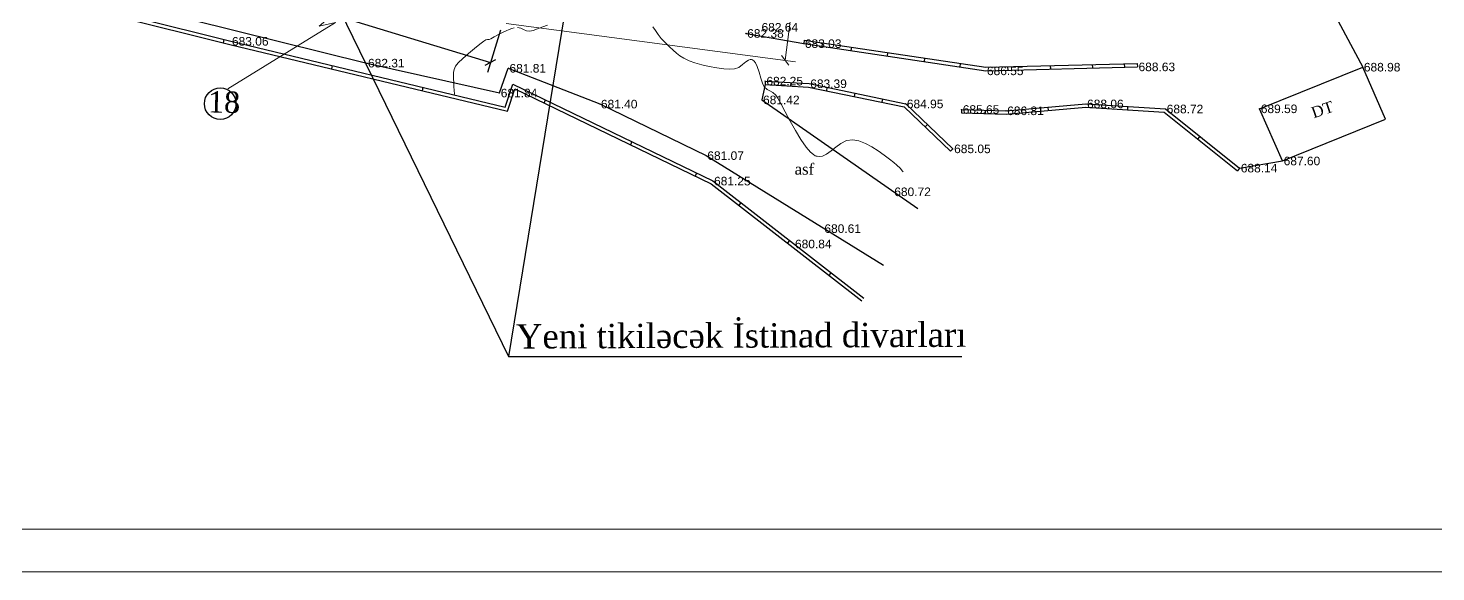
# Model space of a CAD drawing. Header units: feet. Extents: x 3381 to 682707, y 675186 to 4374675.
# Drawn here: x 682388.2 to 682552.7, y 4372954.1 to 4373017.6 of the extents above; entities that cross this region are included whole.
import ezdxf

# ---------------------------------------------------------------- set-up
doc = ezdxf.new("R2010")
doc.units = ezdxf.units.FT
doc.header["$MEASUREMENT"] = 0
doc.header["$PDMODE"] = 34
doc.header["$PDSIZE"] = 0.01
doc.linetypes.add('DUZ', pattern=[0])
doc.layers.get('0').update_dxf_attribs({"linetype": 'CONTINUOUS'})
doc.layers.get('Defpoints').update_dxf_attribs({"linetype": 'CONTINUOUS'})
for name, color, linetype in [('0_Point_Height', 2, 'CONTINUOUS'), ('0_Point_Point', 7, 'CONTINUOUS'), ('Layer8', 7, 'CONTINUOUS'), ('Yazilar', 7, 'CONTINUOUS')]:
    doc.layers.add(name, color=color, linetype=linetype)
doc.layers.add('HORIZANTAL', color=24, linetype='CONTINUOUS', lineweight=13)
doc.layers.add('rabit xt', color=7, linetype='CONTINUOUS', lineweight=13)
doc.styles.get("Standard").update_dxf_attribs({"font": 'arial.ttf', "height": 1.5})
doc.styles.add('style5', font='arialazlat.ttf', dxfattribs={"height": 400})
doc.dimstyles.new('ISO-25', dxfattribs={"dimtxt": 1.5, "dimasz": 1, "dimexe": 1.25, "dimexo": 0.625, "dimtad": 1, "dimtxsty": 'Standard', "dimblk": 'OBLIQUE', "dimcen": 2.5, "dimadec": 0, "dimazin": 0, "dimtfac": 1, "dimtmove": 0, "dimatfit": 3, "dimldrblk": 'OBLIQUE', "dimfxl": 1, "dimarcsym": 0})

# ---------------------------------------------------------------- blocks, each defined once
blk = doc.blocks.new('_Oblique')
at = {"color": 0, "linetype": 'ByBlock', "lineweight": -2}
blk.add_line((-0.5, -0.5), (0.5, 0.5), dxfattribs=at)
blk = doc.blocks.new('*D40')
at = {"color": 0, "lineweight": -2, "transparency": 16777216}
for p, q in [((682351.4, 4373045.34), (682349.88, 4373040.38)), ((682350.25, 4373041.57), (682442.25, 4373013.57)), ((682443.4, 4373017.34), (682441.88, 4373012.38))]:
    blk.add_line(p, q, dxfattribs=at)
at = {"layer": 'Defpoints', "color": 0, "lineweight": 30, "transparency": 16777216}
for p in [(682351.58, 4373045.94), (682443.58, 4373017.94), (682442.25, 4373013.57)]:
    blk.add_point(p, dxfattribs=at)
at = {"color": 0, "lineweight": -2, "transparency": 16777216}
for p, rotation in [((682350.25, 4373041.57), 163.072486935853), ((682442.25, 4373013.57), 343.072486935853)]:
    blk.add_blockref('_Oblique', p, dxfattribs=dict(at, rotation=rotation))
at = {"color": 0, "lineweight": 18, "transparency": 16777216, "insert": (682396.69, 4373029.03), "char_height": 1.5, "attachment_point": 5, "rotation": 343.0725}
blk.add_mtext('96,17', dxfattribs=at)

msp = doc.modelspace()

# ---------------------------------------------------------------- linework, layer by layer
at = {"color": 7, "lineweight": 18}
for p, q in [((682481.688, 4373052.101, -716.5), (682476.65, 4373013.818, -716.5)), ((682444.079, 4373018.104, -716.5), (682477.89, 4373013.655, -716.5))]:
    msp.add_line(p, q, dxfattribs=at)
at = {"color": 1, "lineweight": 25}
for p, q in [((682455.527, 4373047.527, -716.5), (682444.342, 4372979.22)), ((682422.438, 4373024.165, -716.5), (682444.342, 4372979.22)), ((682444.342, 4372979.22), (682497.288, 4372979.22))]:
    msp.add_line(p, q, dxfattribs=at)
at = {"linetype": 'Continuous'}
for p, q in [((682536.724, 4373026.87, -27.108), (682544.14, 4373013.027, -27.516)), ((682411.095, 4373016.248, -716.5), (682411.015, 4373015.856, -716.5)), ((682478.892, 4373016.172, -33.465), (682478.833, 4373015.776, -33.465)), ((682478.833, 4373015.776, -33.465), (682500.102, 4373012.595, -29.954)), ((682478.892, 4373016.172, -33.465), (682500.126, 4373012.996, -29.96)), ((682481.018, 4373015.854, -716.5), (682480.961, 4373015.458, -716.5)), ((682484.403, 4373015.348, -716.5), (682484.352, 4373014.951, -716.5)), ((682488.612, 4373014.718, -716.5), (682488.597, 4373014.316, -716.5)), ((682423.758, 4373013.2, -716.5), (682423.677, 4373012.808, -716.5)), ((682492.938, 4373014.071, -716.5), (682492.906, 4373013.671, -716.5)), ((682497.101, 4373013.449, -716.5), (682497.055, 4373013.051, -716.5)), ((682500.102, 4373012.595, -29.954), (682517.816, 4373013.059, -27.867)), ((682500.126, 4373012.996, -29.95), (682517.805, 4373013.459, -27.867)), ((682502.643, 4373013.062, -716.5), (682502.669, 4373012.663, -716.5)), ((682507.622, 4373013.192, -716.5), (682507.652, 4373012.793, -716.5)), ((682512.547, 4373013.321, -716.5), (682512.583, 4373012.922, -716.5)), ((682516.275, 4373013.419, -716.5), (682516.303, 4373013.02, -716.5)), ((682517.805, 4373013.459, -27.867), (682517.816, 4373013.059, -27.867)), ((682474.341, 4373011.395, -34.247), (682474.317, 4373010.996, -34.247)), ((682474.341, 4373011.395, -34.247), (682479.464, 4373011.091, -33.113)), ((682532.101, 4373008.163, -26.906), (682544.14, 4373013.027, -27.516)), ((682546.811, 4373006.933, -29.506), (682544.14, 4373013.027, -27.516)), ((682434.329, 4373010.661, -716.5), (682434.249, 4373010.269, -716.5)), ((682474.317, 4373010.996, -34.247), (682479.411, 4373010.694, -33.119)), ((682477.322, 4373011.218, -716.5), (682477.298, 4373010.819, -716.5)), ((682479.411, 4373010.694, -33.109), (682490.553, 4373008.367, -31.563)), ((682479.464, 4373011.091, -33.113), (682490.746, 4373008.735, -31.548)), ((682481.553, 4373010.655, -716.5), (682481.489, 4373010.26, -716.5)), ((682484.798, 4373009.977, -716.5), (682484.727, 4373009.584, -716.5)), ((682448.641, 4373009.202, -716.5), (682448.493, 4373008.83, -716.5)), ((682488.031, 4373009.302, -716.5), (682487.957, 4373008.909, -716.5)), ((682490.553, 4373008.367, -31.547), (682495.994, 4373003.195, -31.448)), ((682490.746, 4373008.735, -31.548), (682496.27, 4373003.485, -31.448)), ((682502.47, 4373007.931, -29.689), (682511.805, 4373008.732, -28.437)), ((682502.504, 4373007.533, -29.689), (682511.809, 4373008.331, -28.441)), ((682507.348, 4373008.35, -716.5), (682507.39, 4373007.952, -716.5)), ((682511.805, 4373008.732, -28.437), (682521.109, 4373008.14, -27.785)), ((682511.809, 4373008.331, -28.435), (682520.958, 4373007.749, -27.794)), ((682516.674, 4373008.422, -716.5), (682516.669, 4373008.022, -716.5)), ((682521.109, 4373008.14, -27.785), (682529.763, 4373001.235, -28.364)), ((682534.772, 4373002.069, -28.896), (682532.101, 4373008.163, -26.906)), ((682497.279, 4373008.083, -30.851), (682497.267, 4373007.684, -30.851)), ((682497.267, 4373007.684, -30.851), (682502.504, 4373007.533, -29.689)), ((682497.279, 4373008.083, -30.851), (682502.47, 4373007.931, -29.689)), ((682500.02, 4373008.003, -716.5), (682500.018, 4373007.604, -716.5)), ((682520.958, 4373007.749, -27.792), (682529.513, 4373000.923, -28.364)), ((682534.772, 4373002.069, -28.896), (682546.811, 4373006.933, -29.506)), ((682493.298, 4373006.31, -716.5), (682493.014, 4373006.028, -716.5)), ((682525.094, 4373004.961, -716.5), (682524.864, 4373004.633, -716.5)), ((682458.734, 4373004.315, -716.5), (682458.587, 4373003.942, -716.5)), ((682496.27, 4373003.485, -31.448), (682495.994, 4373003.195, -31.448)), ((682529.763, 4373001.235, -28.364), (682534.772, 4373002.069, -28.896)), ((682466.318, 4373000.642, -716.5), (682466.163, 4373000.273, -716.5)), ((682529.763, 4373001.235, -28.364), (682529.513, 4373000.923, -28.364)), ((682471.476, 4372997.198, -716.5), (682471.261, 4372996.859, -716.5)), ((682477.162, 4372992.79, -419.898), (682476.944, 4372992.453, -419.898)), ((682482.017, 4372989.027, -35.78), (682481.807, 4372988.684, -35.78))]:
    msp.add_line(p, q, dxfattribs=at)
at = {"color": 30, "linetype": 'Continuous'}
for p, q in [((682472.093, 4373016.965, -34.116), (682478.833, 4373015.776, -33.465)), ((682474.317, 4373010.996, -34.247), (682473.947, 4373009.206, -35.081)), ((682473.947, 4373009.206, -35.081), (682492.164, 4372996.496, -716.5))]:
    msp.add_line(p, q, dxfattribs=at)
at = {"color": 30, "linetype": 'Continuous', "elevation": -32.273}
msp.add_lwpolyline([(682310.011, 4373042.601), (682333.967, 4373037.019), (682356.097, 4373031.263), (682375.036, 4373026.689), (682386.834, 4373023.691), (682427.792, 4373013.498), (682443.304, 4373010.005), (682444.32, 4373012.896), (682455.002, 4373008.714), (682467.437, 4373002.694), (682488.151, 4372989.891)], dxfattribs=at)
at = {"linetype": 'Continuous', "elevation": -32.145}
for points in [[(682333.641, 4373035.012), (682356.914, 4373029.365), (682411.805, 4373015.659), (682444.23, 4373007.872), (682445.098, 4373010.474), (682468.012, 4372999.378), (682485.626, 4372985.723)], [(682333.705, 4373035.408), (682357.01, 4373029.753), (682411.9, 4373016.047), (682443.967, 4373008.347), (682444.863, 4373011.032), (682468.224, 4372999.719), (682485.872, 4372986.039)]]:
    msp.add_lwpolyline(points, dxfattribs=at)
at = {"color": 7, "lineweight": 20, "elevation": -716.5}
msp.add_lwpolyline([(682427.75, 4373022.549), (682422.228, 4373017.822), (682424.131, 4373018.235), (682411.543, 4373010.471)], dxfattribs=at)
at = {"color": 7, "linetype": 'DUZ', "lineweight": 25}
msp.add_circle((682410.659, 4373008.744, 8943.688), 1.846, dxfattribs=at)
at = {"layer": '0_Point_Point'}
for p in [(682472.093, 4373016.965, -34.116), (682411.9, 4373016.047, -33.444), (682478.833, 4373015.776, -33.465), (682427.792, 4373013.498, -34.187), (682517.816, 4373013.059, -27.867), (682544.14, 4373013.027, -27.516), (682444.32, 4373012.896, -34.686), (682474.341, 4373011.395, -34.247), (682500.102, 4373012.595, -29.954), (682443.304, 4373010.005, -34.665), (682479.464, 4373011.091, -33.113), (682455.002, 4373008.714, -35.103), (682473.947, 4373009.206, -35.081), (682490.746, 4373008.735, -31.548), (682511.805, 4373008.732, -28.437), (682521.109, 4373008.14, -27.785), (682532.101, 4373008.163, -26.906), (682497.279, 4373008.083, -30.851), (682502.47, 4373007.931, -29.689), (682496.27, 4373003.485, -31.448), (682467.437, 4373002.694, -35.432), (682534.772, 4373002.069, -28.896), (682529.763, 4373001.235, -28.364), (682468.224, 4372999.719, -35.247), (682489.277, 4372998.468, -35.78), (682481.114, 4372994.169, -35.889), (682477.679, 4372992.372, -35.659)]:
    msp.add_point(p, dxfattribs=at)
at = {"layer": 'HORIZANTAL', "color": 16, "linetype": 'Continuous', "lineweight": 20, "elevation": -34.5}
for points in [[(682445.022, 4373017.61), (682444.723, 4373017.532), (682444.428, 4373017.411), (682444.061, 4373017.256), (682443.651, 4373017.067), (682443.164, 4373016.812), (682442.685, 4373016.549), (682442.297, 4373016.337), (682442.084, 4373016.236), (682441.885, 4373016.234), (682441.695, 4373016.219), (682441.471, 4373016.065), (682440.992, 4373015.702), (682440.356, 4373015.196), (682439.657, 4373014.617), (682438.994, 4373014.033), (682438.463, 4373013.511), (682438.159, 4373013.121), (682437.992, 4373012.732), (682437.915, 4373012.386), (682437.901, 4373012.044), (682437.921, 4373011.665), (682437.949, 4373011.211), (682437.965, 4373010.737), (682437.987, 4373010.307), (682438.047, 4373009.893), (682438.087, 4373009.759)], [(682448.889, 4373017.928), (682447.93, 4373017.555), (682447.223, 4373017.301), (682446.844, 4373017.205), (682446.434, 4373017.267), (682446.107, 4373017.414), (682445.788, 4373017.564), (682445.402, 4373017.635)], [(682490.446, 4373000.797), (682490.391, 4373000.87), (682490.115, 4373001.214), (682489.721, 4373001.574), (682489.345, 4373001.873), (682488.838, 4373002.28), (682488.226, 4373002.752), (682487.537, 4373003.244), (682486.8, 4373003.712), (682486.041, 4373004.111), (682485.287, 4373004.397), (682484.567, 4373004.527), (682483.827, 4373004.429), (682483.176, 4373004.116), (682482.585, 4373003.683), (682482.029, 4373003.223), (682481.479, 4373002.833), (682481.025, 4373002.633), (682480.667, 4373002.582), (682480.417, 4373002.605), (682480.288, 4373002.636), (682480.185, 4373002.675), (682479.969, 4373002.799), (682479.625, 4373003.093), (682479.138, 4373003.656), (682478.502, 4373004.566), (682477.862, 4373005.62), (682477.247, 4373006.723), (682476.683, 4373007.782), (682476.198, 4373008.704), (682475.82, 4373009.395), (682475.576, 4373009.763), (682475.214, 4373010.057), (682474.878, 4373010.236), (682474.552, 4373010.42), (682474.221, 4373010.731), (682474.009, 4373011.14), (682473.811, 4373011.74), (682473.611, 4373012.422), (682473.392, 4373013.079), (682473.192, 4373013.512), (682473.022, 4373013.746), (682472.897, 4373013.847), (682472.831, 4373013.878), (682472.75, 4373013.9), (682472.596, 4373013.907), (682472.374, 4373013.84), (682472.083, 4373013.644), (682471.701, 4373013.312), (682471.264, 4373012.992), (682470.734, 4373012.801), (682470.205, 4373012.776), (682469.497, 4373012.821), (682468.674, 4373012.925), (682467.795, 4373013.08), (682466.923, 4373013.276), (682466.119, 4373013.504), (682465.443, 4373013.755), (682464.838, 4373014.048), (682464.362, 4373014.336), (682463.961, 4373014.641), (682463.581, 4373014.982), (682463.169, 4373015.382), (682462.669, 4373015.861), (682462.188, 4373016.366), (682461.826, 4373016.837), (682461.515, 4373017.289), (682461.192, 4373017.734)]]:
    msp.add_lwpolyline(points, dxfattribs=at)
at = {"layer": 'rabit xt', "color": 7, "lineweight": 20, "ltscale": 0.3}
msp.add_lwpolyline([(682287.491, 4373251.063), (682287.491, 4372954.063), (682707.491, 4372954.063)], dxfattribs=at)
msp.add_lwpolyline([(682307.491, 4373246.063), (682702.491, 4373246.063), (682702.491, 4372959.063), (682307.491, 4372959.063)], close=True, dxfattribs=at)

# ---------------------------------------------------------------- block references
at = {"color": 7, "lineweight": 18, "rotation": 262.5041828560687}
msp.add_blockref('_Oblique', (682476.65, 4373013.818, -716.5), dxfattribs=at)

# ---------------------------------------------------------------- texts
at = {"color": 1, "linetype": 'Continuous', "insert": (682444.124, 4372982.984, 138.916), "char_height": 2.84615, "width": 88.87271, "attachment_point": 1, "rotation": 0.22602}
msp.add_mtext('{\\fTimes New Roman|b0|i0|c238|p18;\\C256; Yeni tikiləcək İstinad divarları}', dxfattribs=at)
at = {"layer": '0_Point_Height', "color": 0}
for s, p in [('682.64', (682473.905, 4373017.171, -33.863)), ('683.06', (682412.036, 4373015.533, -33.444)), ('682.38', (682472.229, 4373016.451, -34.116)), ('683.03', (682478.969, 4373015.262, -33.465)), ('682.31', (682427.928, 4373012.984, -34.187)), ('681.81', (682444.456, 4373012.382, -34.686)), ('686.55', (682500.238, 4373012.081, -29.954)), ('688.63', (682517.952, 4373012.545, -27.867)), ('688.98', (682544.276, 4373012.513, -27.516)), ('682.25', (682474.477, 4373010.881, -34.247)), ('683.39', (682479.6, 4373010.577, -33.113)), ('681.84', (682443.44, 4373009.491, -34.665)), ('681.40', (682455.138, 4373008.2, -35.103)), ('681.42', (682474.083, 4373008.692, -35.081)), ('684.95', (682490.882, 4373008.221, -31.548)), ('685.65', (682497.415, 4373007.569, -30.851)), ('686.81', (682502.606, 4373007.417, -29.689)), ('688.06', (682511.941, 4373008.218, -28.437)), ('688.72', (682521.245, 4373007.626, -27.785)), ('689.59', (682532.237, 4373007.649, -26.906)), ('681.07', (682467.573, 4373002.18, -35.432)), ('685.05', (682496.406, 4373002.971, -31.448)), ('688.14', (682529.899, 4373000.721, -28.364)), ('687.60', (682534.908, 4373001.555, -28.896)), ('681.25', (682468.36, 4372999.205, -35.247)), ('680.72', (682489.413, 4372997.954, -35.78)), ('680.61', (682481.25, 4372993.655, -35.889)), ('680.84', (682477.815, 4372991.858, -35.659))]:
    msp.add_text(s, height=1, dxfattribs=at).set_placement(p)
at = {"layer": 'Layer8', "color": 0, "lineweight": 18, "insert": (682409.197, 4373007.699, 8943.688), "char_height": 2.5, "width": 81.30669, "attachment_point": 7, "rotation": 358.61121, "style": 'style5'}
msp.add_mtext('{\\fTimes New Roman|b0|i0|c238|p18;18}', dxfattribs=at)
at = {"layer": 'Yazilar', "insert": (682537.991, 4373008.255, -716.5), "char_height": 1.3, "width": 0.10588, "attachment_point": 1, "rotation": 18.83409}
msp.add_mtext('{\\fTimes New Roman|b0|i0|c0|p18;DT}', dxfattribs=at)
at = {"layer": 'Yazilar', "color": 30, "insert": (682477.773, 4373001.766, -716.5), "char_height": 1.3, "width": 0.10588, "attachment_point": 1, "rotation": 359.75118}
msp.add_mtext('{\\fTimes New Roman|b0|i0|c0|p18;asf}', dxfattribs=at)

# ---------------------------------------------------------------- dimensions: what is measured, and where the dimension line sits
at = {"color": 7, "lineweight": 18}
dim = msp.add_aligned_dim(p1=(682351.578, 4373045.94, -716.5), p2=(682443.578, 4373017.94, -716.5), distance=-4.564, dimstyle='ISO-25', dxfattribs=at)
dim.commit()
dim.dimension.update_dxf_attribs({"geometry": '*D40', "text_midpoint": (682396.693, 4373029.034, -716.5)})

doc.saveas('drawing.dxf')
